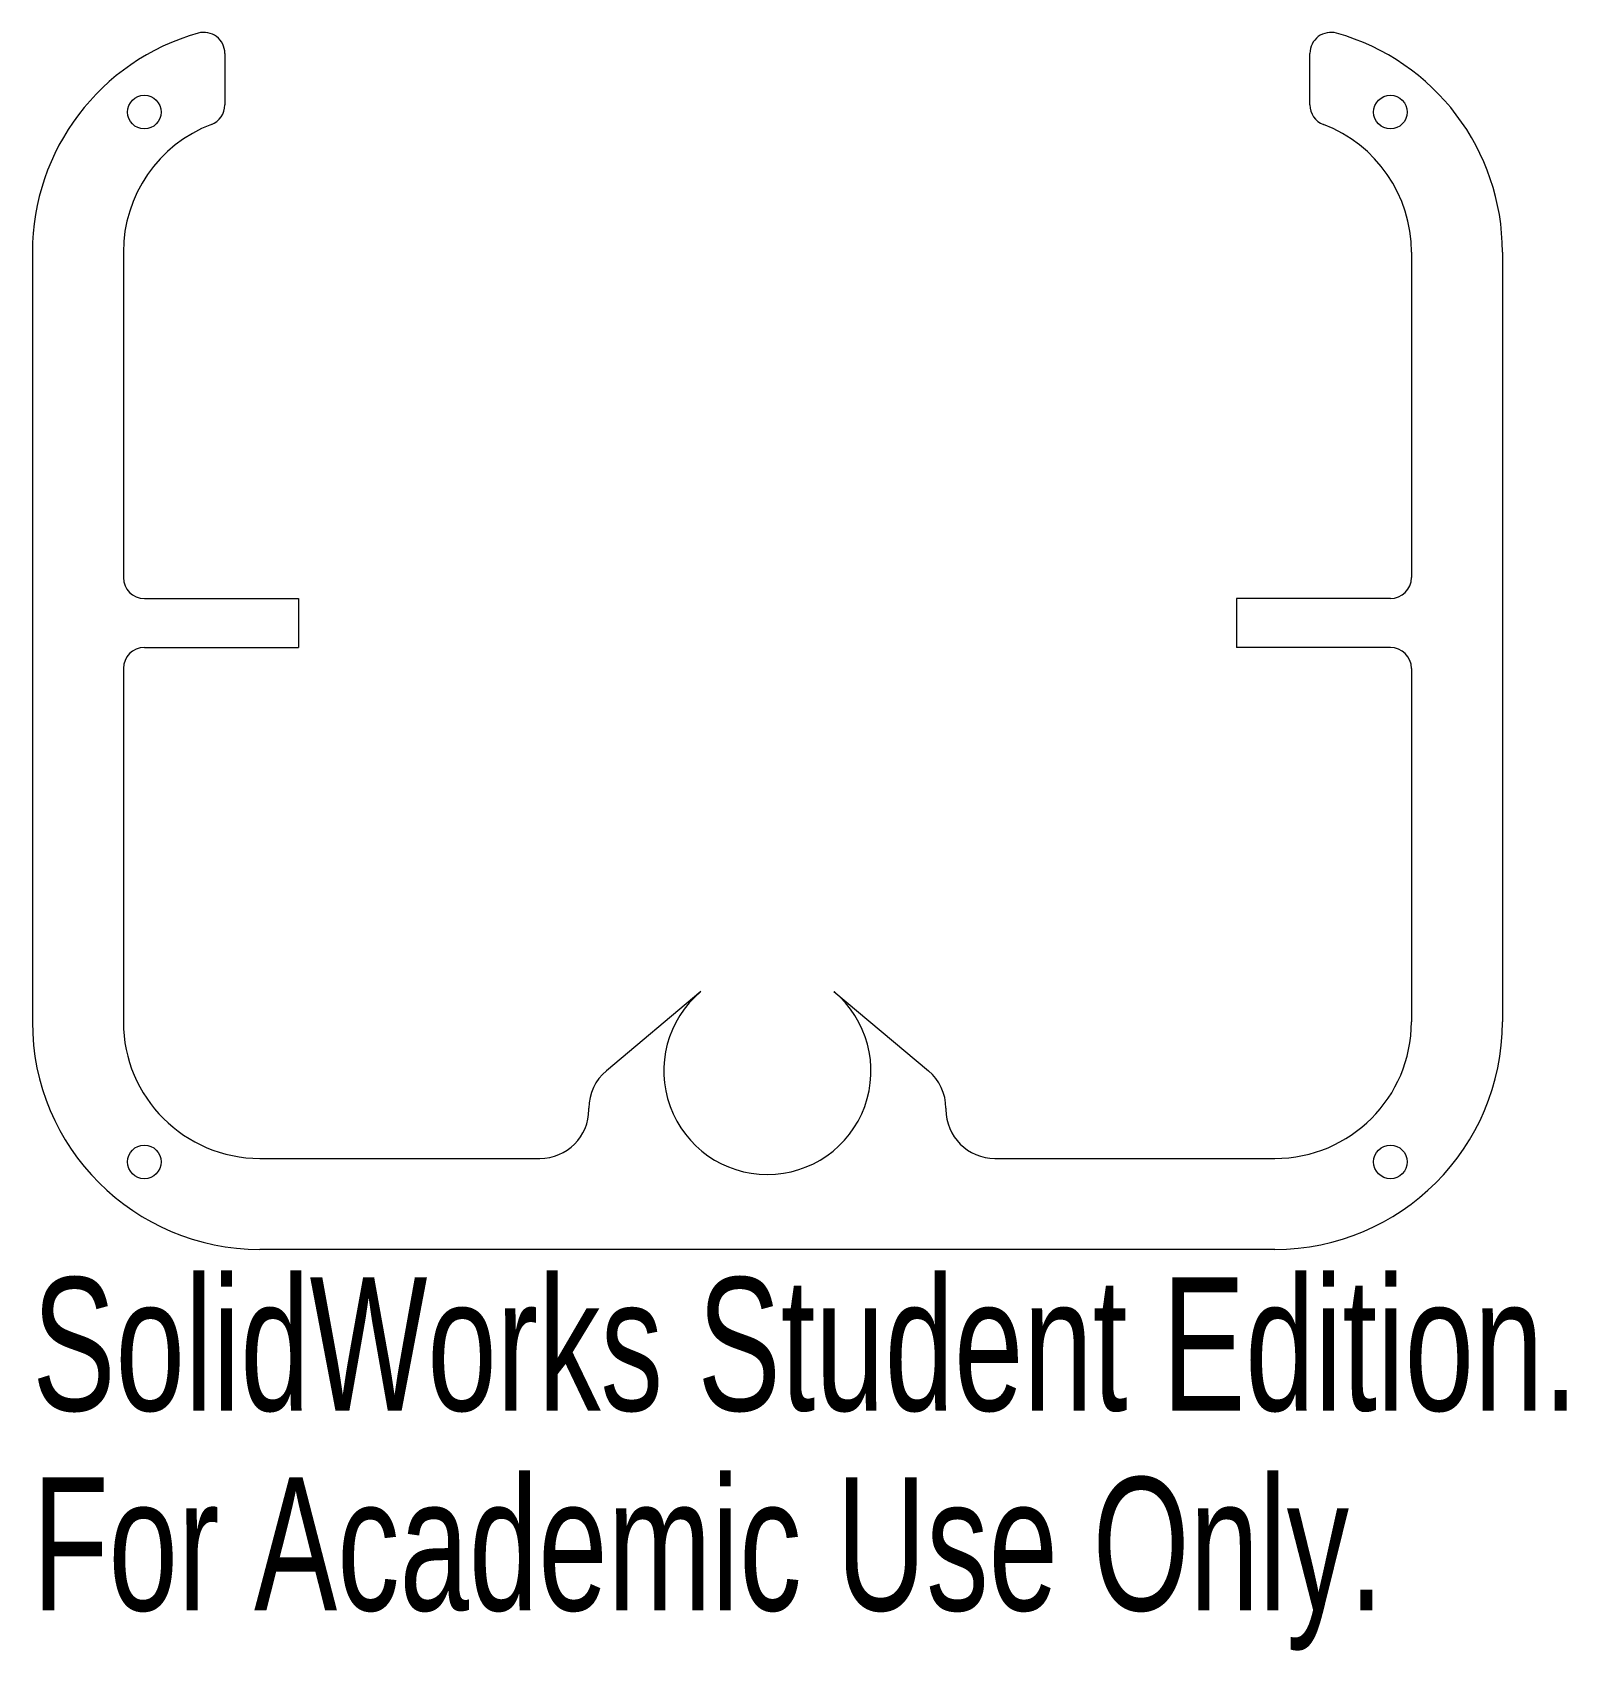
# Model space of a CAD drawing. Header units: inches. Extents: x -1.05 to 1.14, y -1.45 to 0.86.
import ezdxf

# ---------------------------------------------------------------- set-up
doc = ezdxf.new("R2010")
doc.units = ezdxf.units.IN
doc.header["$MEASUREMENT"] = 0
doc.styles.add('SLDTEXTSTYLE0', font='TXT', dxfattribs={"width": 0.7})

msp = doc.modelspace()

# ---------------------------------------------------------------- linework, layer by layer
at = {"color": 7, "linetype": 'Continuous', "lineweight": 15}
for p, q in [((-0.775, 0.8339), (-0.775, 0.7603)), ((0.775, 0.7603), (0.775, 0.8339)), ((-1.05, 0.55), (-1.05, -0.55)), ((-0.92, 0.55), (-0.92, 0.085)), ((0.92, 0.55), (0.92, 0.085)), ((1.05, 0.55), (1.05, -0.55)), ((-0.89, 0.055), (-0.67, 0.055)), ((-0.67, 0.055), (-0.67, -0.015)), ((0.89, 0.055), (0.67, 0.055)), ((0.67, 0.055), (0.67, -0.015)), ((-0.89, -0.015), (-0.67, -0.015)), ((0.89, -0.015), (0.67, -0.015)), ((-0.92, -0.045), (-0.92, -0.55)), ((0.92, -0.045), (0.92, -0.55)), ((-0.0951, -0.5066), (-0.23, -0.6198)), ((0.0951, -0.5066), (0.23, -0.6198)), ((-0.255, -0.675), (-0.255, -0.6734)), ((0.255, -0.6734), (0.255, -0.675)), ((-0.725, -0.745), (-0.325, -0.745)), ((0.325, -0.745), (0.725, -0.745)), ((0.725, -0.875), (-0.725, -0.875))]:
    msp.add_line(p, q, dxfattribs=at)
for centre in [(-0.89, 0.75), (0.89, 0.75), (-0.89, -0.75), (0.89, -0.75)]:
    msp.add_circle(centre, 0.024, dxfattribs=at)
for centre, radius, start, end in [((-0.725, 0.55), 0.325, 105.7349, 180), ((-0.805, 0.8339), 0.03, 0, 105.7349), ((0.805, 0.8339), 0.03, 74.2651, 180), ((0.725, 0.55), 0.325, 0, 74.2651), ((-0.805, 0.7603), 0.03, 290.8275, 0), ((0.805, 0.7603), 0.03, 180, 249.1725), ((-0.725, 0.55), 0.195, 110.8275, 180), ((0.725, 0.55), 0.195, 0, 69.1725), ((-0.89, 0.085), 0.03, 180, 270), ((0.89, 0.085), 0.03, 270, 0), ((-0.89, -0.045), 0.03, 90, 180), ((0.89, -0.045), 0.03, 0, 90), ((0, -0.62), 0.148, 130, 50), ((-0.725, -0.55), 0.325, 180, 270), ((-0.725, -0.55), 0.195, 180, 270), ((0.725, -0.55), 0.195, 270, 0), ((0.725, -0.55), 0.325, 270, 0), ((-0.185, -0.6734), 0.07, 130, 180), ((0.185, -0.6734), 0.07, 0, 50), ((-0.325, -0.675), 0.07, 270, 0), ((0.325, -0.675), 0.07, 180, 270)]:
    msp.add_arc(centre, radius, start, end, dxfattribs=at)

# ---------------------------------------------------------------- texts
at = {"color": 7, "linetype": 'Continuous', "char_height": 0.1903, "attachment_point": 1, "style": 'SLDTEXTSTYLE0'}
for s, insert in [('SolidWorks Student Edition.', (-1.05, -0.9151)), ('For Academic Use Only.', (-1.05, -1.2006))]:
    msp.add_mtext(s, dxfattribs=dict(at, insert=insert))

doc.saveas('drawing.dxf')
